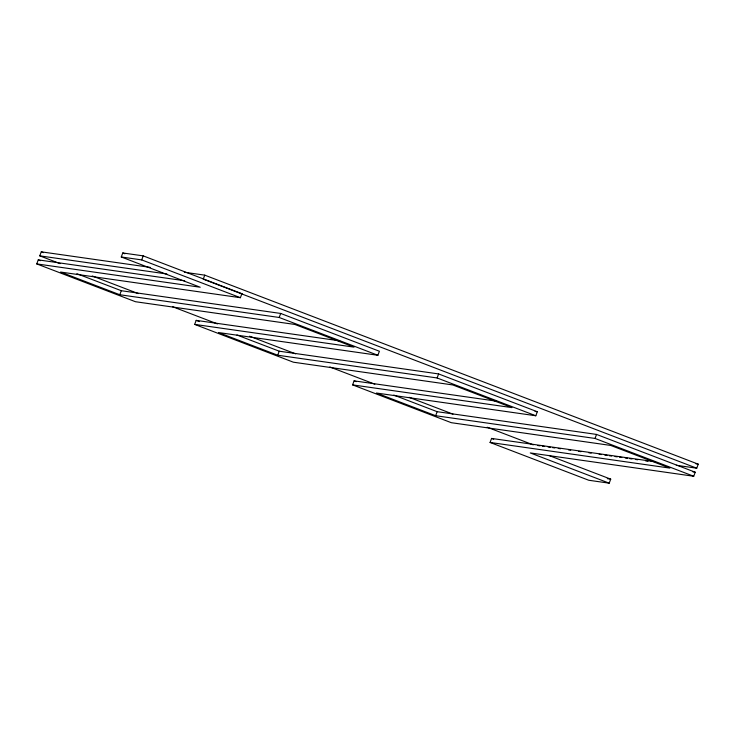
<?xml version="1.0" encoding="UTF-8"?>
<svg xmlns="http://www.w3.org/2000/svg" width="735" height="735" viewBox="0 0 735 735"><rect width="100%" height="100%" fill="white"/><g stroke="black" fill="none" stroke-linecap="round" stroke-linejoin="round"><path stroke-width="1.1" d="M339.745 340.847L196.181 320.368L194.674 324.392L354.059 347.131L294.845 324.447L135.451 301.717L36.75 263.911L38.257 259.878L184.705 280.77M60.105 263.644L39.764 255.853L41.27 251.829L150.252 267.375M36.75 263.911L200.223 287.229L121.266 256.984L122.773 252.959L143.206 255.872L241.907 293.678L240.4 297.703L60.573 272.051L119.796 294.735L279.19 317.474L377.891 355.281L379.398 351.247L280.696 313.45L121.303 290.711L76.89 273.696M119.796 294.735L121.303 290.711M121.266 256.984L141.699 259.905L143.206 255.872M204.743 275.147L203.237 279.171L696.743 468.195L698.25 464.171L204.743 275.147L184.31 272.235M279.19 317.474L280.696 313.45M377.891 355.281L218.497 332.542L277.72 355.225L279.226 351.192L438.611 373.931L537.313 411.738L535.815 415.762L376.421 393.023L435.644 415.707L595.028 438.446L693.73 476.252L695.236 472.219L596.535 434.422L437.15 411.683L393.785 395.072M654.444 461.663L491.586 438.427L490.08 442.452L669.907 468.103L610.684 445.428L451.29 422.689L352.598 384.883L354.095 380.859L496.529 401.172M277.72 355.225L437.114 377.965L438.611 373.931M435.644 415.707L437.15 411.683M595.028 438.446L596.535 434.422M490.08 442.452L588.781 480.258L609.214 483.171L610.721 479.146L548.834 455.443M39.764 255.853L166.909 273.99M239.647 293.357L241.907 293.678M352.598 384.883L511.983 407.622L452.76 384.938L293.375 362.199L194.674 324.392M535.052 411.416L537.313 411.738M695.981 463.84L698.25 464.171M537.809 445.52L540.078 445.851M542.347 446.173L544.617 446.494M548.025 446.981L550.294 447.303M552.564 447.624L554.833 447.955M558.242 448.442L560.511 448.763M568.458 449.893L570.727 450.215M578.675 451.354L580.944 451.676M588.891 452.806L591.17 453.137M599.108 454.267L601.386 454.588M604.786 455.075L607.055 455.406M609.333 455.728L611.603 456.049M615.002 456.536L617.281 456.858M619.55 457.179L621.819 457.51M625.219 457.997L627.497 458.318M629.766 458.64L632.036 458.962M635.444 459.448L637.714 459.77M645.661 460.909L647.93 461.231M676.31 465.283L696.743 468.195M692.967 471.898L695.236 472.219M693.73 476.252L530.257 452.935L609.214 483.171M607.312 478.66L610.721 479.146M141.699 259.905L240.4 297.703M122.773 252.959L124.904 253.777M437.114 377.965L535.815 415.762M41.27 251.829L43.411 252.647M92.215 275.947L138.244 293.577M172.504 306.697L217.468 323.914M249.578 336.217L295.617 353.847M329.868 366.967L374.832 384.194M409.092 397.313L452.981 414.127M487.232 427.246L533.27 444.877M236.927 334.995L279.226 351.192M38.257 259.878L40.379 260.695M196.181 320.368L199.36 321.59M354.095 380.859L356.218 381.667M491.586 438.427L493.709 439.236"/></g></svg>
